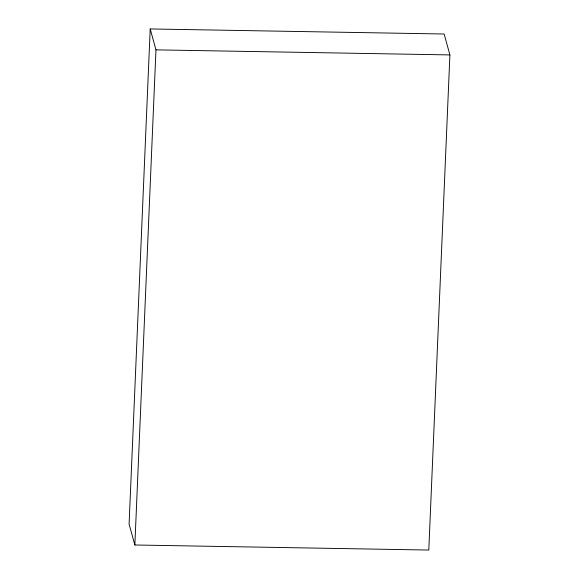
<?xml version="1.0" encoding="UTF-8"?>
<svg xmlns="http://www.w3.org/2000/svg" width="579" height="579" viewBox="0 0 579 579"><rect width="100%" height="100%" fill="white"/><g stroke="black" fill="none" stroke-linecap="round" stroke-linejoin="round"><path stroke-width="0.87" d="M150.207 28.95L129.095 524.082L134.856 544.991L428.793 550.05L449.905 54.918L444.144 34.009L150.207 28.95L155.968 49.859L134.856 544.991M155.968 49.859L449.905 54.918"/></g></svg>
